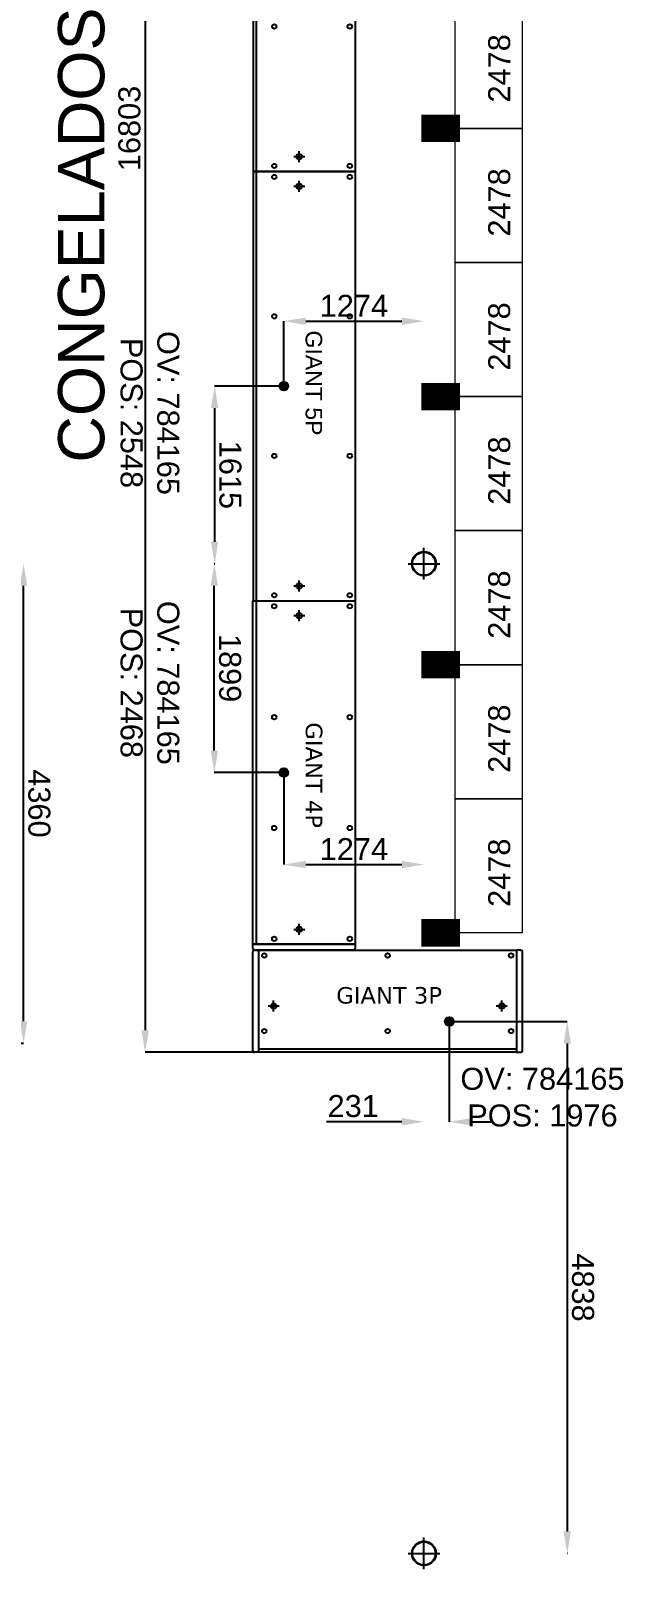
# Model space of a CAD drawing. Header units: millimetres. Extents: x 1478096 to 1808313, y 619971 to 762366.
# Drawn here: x 1799224 to 1804607, y 698503 to 712494 of the extents above; entities that cross this region are included whole.
import ezdxf
from ezdxf.enums import TextEntityAlignment as Align

# ---------------------------------------------------------------- set-up
doc = ezdxf.new("R2010")
doc.units = ezdxf.units.MM
doc.header["$LTSCALE"] = 10
for name, color, linetype in [('COSTAN-CAM-NOMENCLATURAS', 7, 'Continuous'), ('COSTAN-EXH-COTAS', 7, 'Continuous'), ('COSTAN-EXH-Desagues', 1, 'Continuous'), ('COSTAN-EXH-NOMENCLATURAS', 7, 'Continuous'), ('COSTAN-EXTERIOR', 3, 'Continuous'), ('EXTERIOR', 3, 'Continuous'), ('ZZZZ0_Estructura', 251, 'Continuous'), ('ZZZZOUTRIGGERS', 41, 'Continuous'), ('ZZZZW-section count', 250, 'Continuous')]:
    doc.layers.add(name, color=color, linetype=linetype)
doc.layers.add('ZZZZBLOQUES', color=7, linetype='Continuous', lineweight=0)
doc.styles.add('costan', font='arial.ttf')
doc.styles.add('HEAD', font='arial.ttf', dxfattribs={"height": 0.6})
doc.styles.get("Standard").update_dxf_attribs({"font": 'arial.ttf'})
doc.dimstyles.new('COSTAN-DESAGUES', dxfattribs={"dimtxt": 200, "dimasz": 200, "dimexe": 0, "dimexo": 0, "dimgap": 40, "dimtad": 1, "dimdec": 0, "dimzin": 0, "dimdsep": 46, "dimtxsty": 'costan', "dimblk1": 'ARCHTICK', "dimblk2": 'ARCHTICK', "dimcen": 0, "dimclrd": 256, "dimclre": 256, "dimclrt": 256, "dimadec": 0, "dimazin": 0, "dimtfac": 1, "dimtdec": 0, "dimtofl": 0, "dimtmove": 0, "dimatfit": 3, "dimfxl": 0, "dimtolj": 1, "dimtzin": 0, "dimarcsym": 0})
doc.dimstyles.new('COSTAN-MM-100', dxfattribs={"dimtxt": 200, "dimasz": 200, "dimexe": 0, "dimexo": 0, "dimgap": 40, "dimtad": 1, "dimdec": 0, "dimzin": 0, "dimdsep": 46, "dimtxsty": 'costan', "dimblk1": 'ARCHTICK', "dimblk2": 'ARCHTICK', "dimcen": 0, "dimclrd": 256, "dimclre": 256, "dimclrt": 256, "dimadec": 0, "dimazin": 0, "dimtfac": 1, "dimtdec": 0, "dimtofl": 0, "dimtmove": 0, "dimatfit": 3, "dimfxl": 0, "dimtolj": 1, "dimtzin": 0, "dimarcsym": 0})

# ---------------------------------------------------------------- blocks, each defined once
blk = doc.blocks.new('POSICION DE DESAGUE')
for p, q in [((-40, 0), (40, 0)), ((0, 40), (0, -40))]:
    blk.add_line(p, q)
blk = doc.blocks.new('COSTAN-REFERENCIA DE DESAGÜES')
at = {"layer": 'COSTAN-EXH-Desagues'}
blk.add_hatch(color=256, dxfattribs=at).paths.add_polyline_path([(40, 0, 1), (-40, 0, 1)])
blk.add_circle((0, 0), 40, dxfattribs=at)
blk = doc.blocks.new('g3')
for p, q in [((9078, 2974), (8978, 2974)), ((9028, 2924), (9028, 3024)), ((11151, 2974), (11051, 2974)), ((11101, 2924), (11101, 3024)), ((8893, 2584), (11236, 2584))]:
    blk.add_line(p, q)
for centre, radius in [((8943, 3434), 20), ((10064, 3434), 20), ((11186, 3434), 20), ((9028, 2974), 25), ((11101, 2974), 25), ((8943, 2747), 20), ((10064, 2747), 20), ((11186, 2747), 20)]:
    blk.add_circle(centre, radius)
at = {"layer": 'COSTAN-EXH-Desagues', "color": 4}
for p, q in [((10585, 2834), (10596, 2862)), ((10596, 2806), (10585, 2834)), ((10596, 2862), (10624, 2874)), ((10625, 2794), (10596, 2806)), ((10624, 2874), (10653, 2862)), ((10653, 2806), (10625, 2794)), ((10653, 2862), (10665, 2834)), ((10665, 2834), (10653, 2806))]:
    blk.add_line(p, q, dxfattribs=at)
at = {"layer": 'EXTERIOR'}
blk.add_lwpolyline([(8893, 3484), (11236, 3484), (11236, 2554), (8893, 2554), (8893, 3484)], dxfattribs=at)
blk.add_blockref('POSICION DE DESAGUE', (10625, 2834))
at = {"layer": 'COSTAN-EXH-Desagues'}
blk.add_blockref('COSTAN-REFERENCIA DE DESAGÜES', (10625, 2834), dxfattribs=at)
at = {"color": 7, "insert": (9597, 3147), "char_height": 150, "width": 2346.04, "attachment_point": 1}
blk.add_mtext('{\\fVerdana|b0|i0|c0|p34;GIANT 3P}', dxfattribs=at)
blk = doc.blocks.new('gl')
at = {"layer": 'EXTERIOR'}
for p, q in [((-39527, 34268), (-39527, 34307)), ((-39515, 34320), (-38610, 34320)), ((-38597, 34307), (-38597, 34268)), ((-38597, 34268), (-39527, 34268))]:
    blk.add_line(p, q, dxfattribs=at)
for centre, start, end in [((-39515, 34307), 90, 180), ((-38610, 34307), 0, 90)]:
    blk.add_arc(centre, 12.5, start, end, dxfattribs=at)
blk = doc.blocks.new('g3j')
at = {"layer": 'COSTAN-EXTERIOR', "rotation": 89.99999999999999}
blk.add_blockref('gl', (-17335, 60380), dxfattribs=at)
at = {"layer": 'COSTAN-EXTERIOR', "xscale": -1, "rotation": 270}
blk.add_blockref('gl', (-83527, 60380), dxfattribs=at)
at = {"layer": 'EXTERIOR'}
blk.add_blockref('g3', (-60495, 18299), dxfattribs=at)
blk = doc.blocks.new('giant')
at = {"layer": 'COSTAN-EXH-Desagues'}
blk.add_hatch(color=256, dxfattribs=at).paths.add_polyline_path([(-38883, 31469, 1), (-38963, 31469, 1)])
for p, q in [((-39063, 33336), (-39063, 33236)), ((-38673, 29516), (-38673, 33421)), ((-39013, 33286), (-39113, 33286)), ((-38923, 31429), (-38923, 31509)), ((-38963, 31469), (-38883, 31469)), ((-39063, 29701), (-39063, 29601)), ((-39013, 29651), (-39113, 29651))]:
    blk.add_line(p, q)
for centre, radius in [((-39523, 33371), 20), ((-39063, 33286), 25), ((-38836, 33371), 20), ((-39523, 32103), 20), ((-38836, 32103), 20), ((-39523, 30834), 20), ((-38836, 30834), 20), ((-39063, 29651), 25), ((-39523, 29566), 20), ((-38836, 29566), 20)]:
    blk.add_circle(centre, radius)
at = {"layer": 'COSTAN-EXH-Desagues', "color": 4}
for p, q in [((-38963, 31468), (-38951, 31497)), ((-38951, 31497), (-38923, 31509)), ((-38923, 31509), (-38895, 31497)), ((-38895, 31497), (-38883, 31469)), ((-38951, 31440), (-38963, 31468)), ((-38923, 31429), (-38951, 31440)), ((-38895, 31440), (-38923, 31429)), ((-38883, 31469), (-38895, 31440))]:
    blk.add_line(p, q, dxfattribs=at)
at = {"layer": 'COSTAN-EXH-Desagues'}
blk.add_circle((-38923, 31469), 40, dxfattribs=at)
at = {"layer": 'COSTAN-EXTERIOR'}
for p, q in [((-38643, 33421), (-39573, 33421)), ((-39573, 33421), (-39573, 29516)), ((-38643, 29516), (-38643, 33421)), ((-39573, 29516), (-38643, 29516))]:
    blk.add_line(p, q, dxfattribs=at)
at = {"color": 7}
blk.add_text('GIANT 5P', height=150, rotation=90, dxfattribs=at).set_placement((-39121, 30963))
blk = doc.blocks.new('*D437')
at = {"layer": 'COSTAN-EXH-COTAS', "lineweight": -2, "transparency": 16777216}
for p, q in [((1801256, 720007), (1800263, 720007)), ((1800263, 719807), (1800263, 703404)), ((1801256, 703204), (1800263, 703204))]:
    blk.add_line(p, q, dxfattribs=at)
at = {"layer": 'COSTAN-EXH-COTAS', "transparency": 16777216}
for points in [[(1800230, 719807), (1800297, 719807), (1800263, 720007)], [(1800230, 703404), (1800297, 703404), (1800263, 703204)]]:
    blk.add_solid(points, dxfattribs=at)
at = {"layer": 'Defpoints', "color": 0, "transparency": 16777216}
for p in [(1801256, 720007, 112422), (1800263, 703204), (1801256, 703204, 112422)]:
    blk.add_point(p, dxfattribs=at)
at = {"layer": 'COSTAN-EXH-COTAS', "transparency": 16777216, "insert": (1800121, 711606), "char_height": 200, "attachment_point": 5, "rotation": 90, "style": 'costan'}
blk.add_mtext('\\A1;16803', dxfattribs=at)
blk = doc.blocks.new('_ARCHTICK')
at = {"color": 0, "linetype": 'ByBlock', "const_width": 0.15}
blk.add_lwpolyline([(-0.5, -0.5), (0.5, 0.5)], dxfattribs=at)
blk = doc.blocks.new('*D362')
at = {"layer": 'COSTAN-EXH-Desagues', "lineweight": -2, "transparency": 16777216}
for p, q in [((1801523, 709263), (1801523, 709853)), ((1801723, 709853), (1802597, 709853))]:
    blk.add_line(p, q, dxfattribs=at)
at = {"layer": 'COSTAN-EXH-Desagues', "transparency": 16777216}
for points in [[(1801723, 709886), (1801723, 709819), (1801523, 709853)], [(1802597, 709886), (1802597, 709819), (1802797, 709853)]]:
    blk.add_solid(points, dxfattribs=at)
at = {"layer": 'Defpoints', "color": 0, "transparency": 16777216}
for p in [(1802797, 709853, 0), (1802797, 709853), (1801523, 709263, 112422)]:
    blk.add_point(p, dxfattribs=at)
at = {"layer": 'COSTAN-EXH-Desagues', "transparency": 16777216, "insert": (1802160, 709993), "char_height": 200, "attachment_point": 5, "style": 'costan'}
blk.add_mtext('\\A1;1274', dxfattribs=at)
blk = doc.blocks.new('*D363')
at = {"layer": 'COSTAN-EXH-Desagues', "lineweight": -2, "transparency": 16777216}
for p, q in [((1801523, 709263), (1800895, 709263)), ((1800895, 709063), (1800895, 707847)), ((1800897, 707647), (1800895, 707647))]:
    blk.add_line(p, q, dxfattribs=at)
at = {"layer": 'COSTAN-EXH-Desagues', "transparency": 16777216}
for points in [[(1800928, 709063), (1800861, 709063), (1800895, 709263)], [(1800928, 707847), (1800861, 707847), (1800895, 707647)]]:
    blk.add_solid(points, dxfattribs=at)
at = {"layer": 'Defpoints', "color": 0, "transparency": 16777216}
for p in [(1801523, 709263, 112422), (1800895, 707647), (1800897, 707647, 0)]:
    blk.add_point(p, dxfattribs=at)
at = {"layer": 'COSTAN-EXH-Desagues', "transparency": 16777216, "insert": (1801037, 708455), "char_height": 200, "attachment_point": 5, "rotation": 270.0002, "style": 'costan'}
blk.add_mtext('\\A1;1615', dxfattribs=at)
blk = doc.blocks.new('*D364')
at = {"layer": 'COSTAN-EXH-Desagues', "lineweight": -2, "transparency": 16777216}
for p, q in [((1801523, 705748), (1801523, 704911)), ((1801723, 704911), (1802597, 704911))]:
    blk.add_line(p, q, dxfattribs=at)
at = {"layer": 'COSTAN-EXH-Desagues', "transparency": 16777216}
for points in [[(1801723, 704945), (1801723, 704878), (1801523, 704911)], [(1802597, 704945), (1802597, 704878), (1802797, 704911)]]:
    blk.add_solid(points, dxfattribs=at)
at = {"layer": 'Defpoints', "color": 0, "transparency": 16777216}
for p in [(1801523, 705748, 112422), (1802797, 704911, 0), (1802797, 704911)]:
    blk.add_point(p, dxfattribs=at)
at = {"layer": 'COSTAN-EXH-Desagues', "transparency": 16777216, "insert": (1802160, 705052), "char_height": 200, "attachment_point": 5, "style": 'costan'}
blk.add_mtext('\\A1;1274', dxfattribs=at)
blk = doc.blocks.new('*D365')
at = {"layer": 'COSTAN-EXH-Desagues', "lineweight": -2, "transparency": 16777216}
for p, q in [((1800895, 707647), (1800892, 707647)), ((1800892, 705948), (1800892, 707447)), ((1801523, 705748), (1800892, 705748))]:
    blk.add_line(p, q, dxfattribs=at)
at = {"layer": 'COSTAN-EXH-Desagues', "transparency": 16777216}
for points in [[(1800926, 707447), (1800859, 707447), (1800892, 707647)], [(1800926, 705948), (1800859, 705948), (1800892, 705748)]]:
    blk.add_solid(points, dxfattribs=at)
at = {"layer": 'Defpoints', "color": 0, "transparency": 16777216}
for p in [(1800892, 707647), (1800895, 707647), (1801523, 705748, 112422)]:
    blk.add_point(p, dxfattribs=at)
at = {"layer": 'COSTAN-EXH-Desagues', "transparency": 16777216, "insert": (1801034, 706698), "char_height": 200, "attachment_point": 5, "rotation": 270.0002, "style": 'costan'}
blk.add_mtext('\\A1;1899', dxfattribs=at)
blk = doc.blocks.new('*D366')
at = {"layer": 'COSTAN-EXH-Desagues', "lineweight": -2, "transparency": 16777216}
for p, q in [((1803027, 703484), (1803027, 702572)), ((1802597, 702572), (1801910, 702572)), ((1803227, 702572), (1803427, 702572))]:
    blk.add_line(p, q, dxfattribs=at)
at = {"layer": 'COSTAN-EXH-Desagues', "transparency": 16777216}
for points in [[(1802597, 702606), (1802597, 702539), (1802797, 702572)], [(1803227, 702606), (1803227, 702539), (1803027, 702572)]]:
    blk.add_solid(points, dxfattribs=at)
at = {"layer": 'Defpoints', "color": 0, "transparency": 16777216}
for p in [(1803027, 703484, 112422), (1802797, 702572), (1802797, 702572)]:
    blk.add_point(p, dxfattribs=at)
at = {"layer": 'COSTAN-EXH-Desagues', "transparency": 16777216, "insert": (1802154, 702714), "char_height": 200, "attachment_point": 5, "style": 'costan'}
blk.add_mtext('\\A1;231', dxfattribs=at)
blk = doc.blocks.new('*D367')
at = {"layer": 'COSTAN-EXH-Desagues', "lineweight": -2, "transparency": 16777216}
for p, q in [((1803027, 703484), (1804099, 703484)), ((1804099, 703284), (1804099, 698847)), ((1804101, 698647), (1804099, 698647))]:
    blk.add_line(p, q, dxfattribs=at)
at = {"layer": 'COSTAN-EXH-Desagues', "transparency": 16777216}
for points in [[(1804132, 703284), (1804065, 703284), (1804099, 703484)], [(1804132, 698847), (1804065, 698847), (1804099, 698647)]]:
    blk.add_solid(points, dxfattribs=at)
at = {"layer": 'Defpoints', "color": 0, "transparency": 16777216}
for p in [(1803027, 703484, 112422), (1804099, 698647), (1804101, 698647, 0)]:
    blk.add_point(p, dxfattribs=at)
at = {"layer": 'COSTAN-EXH-Desagues', "transparency": 16777216, "insert": (1804241, 701065), "char_height": 200, "attachment_point": 5, "rotation": 270.0002, "style": 'costan'}
blk.add_mtext('\\A1;4838', dxfattribs=at)
blk = doc.blocks.new('*D379')
at = {"layer": 'COSTAN-EXH-Desagues', "lineweight": -2, "transparency": 16777216}
for p, q in [((1799159, 707647), (1799159, 707647)), ((1799159, 703487), (1799159, 707447)), ((1797488, 703287), (1799159, 703287))]:
    blk.add_line(p, q, dxfattribs=at)
at = {"layer": 'COSTAN-EXH-Desagues', "transparency": 16777216}
for points in [[(1799192, 707447), (1799125, 707447), (1799159, 707647)], [(1799192, 703487), (1799125, 703487), (1799159, 703287)]]:
    blk.add_solid(points, dxfattribs=at)
at = {"layer": 'Defpoints', "color": 0, "transparency": 16777216}
for p in [(1799159, 707647), (1799159, 707647), (1797488, 703287, 112422)]:
    blk.add_point(p, dxfattribs=at)
at = {"layer": 'COSTAN-EXH-Desagues', "transparency": 16777216, "insert": (1799301, 705467), "char_height": 200, "attachment_point": 5, "rotation": 270.0002, "style": 'costan'}
blk.add_mtext('\\A1;4360', dxfattribs=at)

msp = doc.modelspace()

# ---------------------------------------------------------------- hatches: boundary and pattern name
at = {"layer": 'ZZZZ0_Estructura'}
h = msp.add_hatch(dxfattribs=at)
h.set_pattern_fill('ANSI31', color=1, scale=2, angle=-180, style=0)
h.set_pattern_definition([(225, (3352251.955, 1244053.173), (4.49012806, -4.49012806), [])])
h.paths.add_polyline_path([(1802686.885, 707647.479, 1), (1802906.885, 707647.479, 1)])
h.paths.add_polyline_path([(1802691.685, 707647.479, 1), (1802902.085, 707647.479, 1)], flags=16)
h = msp.add_hatch(dxfattribs=at)
h.set_pattern_fill('ANSI31', color=1, scale=2, angle=-180, style=0)
h.set_pattern_definition([(225, (3352251.955, 1235052.2406), (4.49012806, -4.49012806), [])])
h.paths.add_polyline_path([(1802686.885, 698646.547, 1), (1802906.885, 698646.547, 1)])
h.paths.add_polyline_path([(1802691.685, 698646.547, 1), (1802902.085, 698646.547, 1)], flags=16)

# ---------------------------------------------------------------- linework, layer by layer
at = {"color": 3}
msp.add_line((1801273.246, 707310.233, 112421.869), (1801273.246, 704186.233, 112421.869), dxfattribs=at)
for p, q in [((1801613.246, 707175.233, 112421.869), (1801713.246, 707175.233, 112421.869)), ((1801663.246, 707125.233, 112421.869), (1801663.246, 707225.233, 112421.869)), ((1801663.246, 704271.233, 112421.869), (1801663.246, 704371.233, 112421.869)), ((1801613.246, 704321.233, 112421.869), (1801713.246, 704321.233, 112421.869))]:
    msp.add_line(p, q)
for centre in [(1801663.246, 707175.233, 112421.869), (1801663.246, 704321.233, 112421.869)]:
    msp.add_circle(centre, 25)
at = {"layer": 'COSTAN-EXH-Desagues', "color": 4}
for p, q in [((1801483.246, 705748.233, 112421.869), (1801495.389, 705776.938, 112421.869)), ((1801495.098, 705719.813, 112421.869), (1801483.246, 705748.233, 112421.869)), ((1801495.389, 705776.938, 112421.869), (1801523.338, 705788.232, 112421.869)), ((1801523.338, 705788.232, 112421.869), (1801551.296, 705776.749, 112421.869)), ((1801551.296, 705776.749, 112421.869), (1801563.242, 705748.778, 112421.869)), ((1801563.242, 705748.778, 112421.869), (1801551.734, 705720.154, 112421.869)), ((1801523.154, 705708.233, 112421.869), (1801495.098, 705719.813, 112421.869)), ((1801551.734, 705720.154, 112421.869), (1801523.154, 705708.233, 112421.869))]:
    msp.add_line(p, q, dxfattribs=at)
at = {"layer": 'EXTERIOR'}
for p, q in [((1801243.246, 704146.733, 112421.869), (1801243.246, 704186.233, 112421.869)), ((1801243.246, 704186.233, 112421.869), (1802173.246, 704186.233, 112421.869)), ((1802160.746, 704134.233, 112421.869), (1801255.746, 704134.233, 112421.869)), ((1802173.246, 704186.233, 112421.869), (1802173.246, 704146.733, 112421.869))]:
    msp.add_line(p, q, dxfattribs=at)
at = {"layer": 'EXTERIOR', "elevation": 112421.869}
msp.add_lwpolyline([(1802173.246, 707310.233), (1802173.246, 704186.233), (1801243.246, 704186.233), (1801243.246, 707310.233), (1802173.246, 707310.233)], dxfattribs=at)
at = {"layer": 'EXTERIOR'}
for centre in [(1801436.246, 707260.233, 112421.869), (1802123.246, 707260.233, 112421.869), (1801436.246, 706252.233, 112421.869), (1802123.246, 706252.233, 112421.869), (1801436.246, 705244.233, 112421.869), (1802123.246, 705244.233, 112421.869), (1801436.246, 704236.233, 112421.869), (1802123.246, 704236.233, 112421.869)]:
    msp.add_circle(centre, 20, dxfattribs=at)
for centre, start, end in [((1801255.746, 704146.733, 112421.869), 180, 270), ((1802160.746, 704146.733, 112421.869), 270, 0)]:
    msp.add_arc(centre, 12.5, start, end, dxfattribs=at)
at = {"layer": 'ZZZZ0_Estructura', "color": 1}
for p, q in [((1802796.885, 707503.789, -0.001), (1802796.885, 707791.17, -0.001)), ((1802653.194, 707647.479, -0.001), (1802940.576, 707647.479, -0.001)), ((1802796.885, 698502.856, 0.071), (1802796.885, 698790.238, 0.071)), ((1802653.194, 698646.547, 0.071), (1802940.575, 698646.547, 0.071))]:
    msp.add_line(p, q, dxfattribs=at)
for centre, radius in [((1802796.885, 707647.479, -0.001), 110), ((1802796.885, 707647.479, -0.001), 105.2), ((1802796.885, 698646.547, 0.071), 110), ((1802796.885, 698646.547, 0.071), 105.2)]:
    msp.add_circle(centre, radius, dxfattribs=at)
at = {"layer": 'ZZZZBLOQUES', "color": 250, "elevation": 112399.733}
for points in [[(1803080.246, 711605.933), (1803080.246, 712825.133), (1803690.246, 712825.133), (1803690.246, 711605.933)], [(1803080.246, 710386.733), (1803080.246, 711605.933), (1803690.246, 711605.933), (1803690.246, 710386.733)], [(1803080.246, 709167.533), (1803080.246, 710386.733), (1803690.246, 710386.733), (1803690.246, 709167.533)], [(1803080.246, 707948.333), (1803080.246, 709167.533), (1803690.246, 709167.533), (1803690.246, 707948.333)], [(1803080.246, 706729.133), (1803080.246, 707948.333), (1803690.246, 707948.333), (1803690.246, 706729.133)], [(1803080.246, 705509.933), (1803080.246, 706729.133), (1803690.246, 706729.133), (1803690.246, 705509.933)], [(1803080.246, 704290.733), (1803080.246, 705509.933), (1803690.246, 705509.933), (1803690.246, 704290.733)]]:
    msp.add_lwpolyline(points, close=True, dxfattribs=at)
at = {"layer": 'ZZZZOUTRIGGERS', "color": 250, "const_width": 150}
for points, elevation in [([(1802848.566, 711656.182), (1803048.566, 711656.182), (1803048.566, 711556.616), (1802848.566, 711556.616)], 112399.317), ([(1802848.566, 709217.544), (1803048.566, 709217.544), (1803048.566, 709117.979), (1802848.566, 709117.979)], 112398.71), ([(1802848.566, 706779.144), (1803048.566, 706779.144), (1803048.566, 706679.579), (1802848.566, 706679.579)], 112398.71), ([(1802848.566, 704340.744), (1803048.566, 704340.744), (1803048.566, 704241.179), (1802848.566, 704241.179)], 112398.71)]:
    msp.add_lwpolyline(points, close=True, dxfattribs=dict(at, elevation=elevation))

# ---------------------------------------------------------------- block references
at = {"rotation": 270}
msp.add_blockref('POSICION DE DESAGUE', (1801523.246, 705748.233, 112421.869), dxfattribs=at)
at = {"layer": 'COSTAN-CAM-NOMENCLATURAS'}
msp.add_blockref('g3j', (1852897.833, 682351.18, 112421.869), dxfattribs=at)
at = {"layer": 'COSTAN-EXH-Desagues'}
for p in [(1801523.246, 709262.733, 112421.869), (1801523.246, 705748.233, 112421.869), (1803027.496, 703484.233, 112421.869)]:
    msp.add_blockref('COSTAN-REFERENCIA DE DESAGÜES', p, dxfattribs=at)
at = {"layer": 'COSTAN-EXH-Desagues', "rotation": 270}
msp.add_blockref('COSTAN-REFERENCIA DE DESAGÜES', (1801523.246, 705748.233, 112421.869), dxfattribs=at)
at = {"layer": 'COSTAN-EXTERIOR', "rotation": 180}
for p in [(1762600.503, 744636.336, 112421.869), (1762600.503, 740731.336, 112421.869)]:
    msp.add_blockref('giant', p, dxfattribs=at)

# ---------------------------------------------------------------- texts
at = {"color": 7, "insert": (1801873.254, 706205.347, 112421.869), "char_height": 150, "width": 2205.02807, "attachment_point": 1, "rotation": 270}
msp.add_mtext('{\\fVerdana|b0|i0|c0|p34;GIANT 4P}', dxfattribs=at)
at = {"layer": 'COSTAN-EXH-NOMENCLATURAS', "char_height": 200, "attachment_point": 5, "rotation": 270, "style": 'costan'}
for s, insert in [('OV: 784165\\PPOS: 2548', (1800305.562, 709018.251)), ('OV: 784165\\PPOS: 2468', (1800305.562, 706564.373))]:
    msp.add_mtext(s, dxfattribs=dict(at, insert=insert))
at = {"layer": 'COSTAN-EXH-NOMENCLATURAS', "insert": (1803873.334, 702794.822), "char_height": 200, "attachment_point": 5, "style": 'costan'}
msp.add_mtext('OV: 784165\\PPOS: 1976', dxfattribs=at)
at = {"layer": 'ZZZZBLOQUES', "color": 250}
for p in [(1803580.244, 711841.641, 112416.796), (1803580.244, 710622.441, 112416.796), (1803580.244, 709403.241, 112416.796), (1803580.244, 708184.041, 112416.796), (1803580.244, 706964.841, 112416.796), (1803580.244, 705745.641, 112416.796), (1803580.244, 704526.441, 112416.796)]:
    msp.add_attdef('2478', p, '2478', height=200, rotation=90, dxfattribs=at)
at = {"layer": 'ZZZZW-section count', "style": 'HEAD'}
msp.add_text('CONGELADOS', height=420, rotation=90, dxfattribs=at).set_placement((1799682.336, 710636.212, 64472.888), align=Align.MIDDLE)

# ---------------------------------------------------------------- dimensions: what is measured, and where the dimension line sits
at = {"layer": 'COSTAN-EXH-COTAS'}
dim = msp.add_linear_dim(base=(1800263.262, 703204.233), p1=(1801255.746, 720007.233, 112421.869), p2=(1801255.746, 703204.233, 112421.869), angle=90, dimstyle='COSTAN-MM-100', dxfattribs=at)
dim.commit()
dim.dimension.update_dxf_attribs({"geometry": '*D437', "text_midpoint": (1800121.079, 711605.733)})
at = {"layer": 'COSTAN-EXH-Desagues'}
for base, p1, p2, picture, middle in [((1802796.885, 709852.528), (1801523.246, 709262.733, 112421.869), (1802796.885, 709852.528, -0.001), '*D362', (1802160.066, 709992.937)), ((1802796.885, 704911.332), (1801523.246, 705748.233, 112421.869), (1802796.885, 704911.332, -0.001), '*D364', (1802160.066, 705051.741)), ((1802796.885, 702572.237), (1803027.496, 703484.233, 112421.869), (1802796.885, 702572.237), '*D366', (1802153.543, 702714.42))]:
    dim = msp.add_linear_dim(base=base, p1=p1, p2=p2, dimstyle='COSTAN-DESAGUES', dxfattribs=at)
    dim.commit()
    dim.dimension.update_dxf_attribs({"geometry": picture, "text_midpoint": middle})
for base, p1, p2, picture, middle in [((1800894.827, 707647.479), (1801523.246, 709262.733, 112421.869), (1800897.438, 707647.479, -0.001), '*D363', (1801036.939, 708455.105)), ((1799158.55, 707647.473), (1797487.571, 703287.233, 112421.869), (1799158.55, 707647.473), '*D379', (1799300.74, 705467.356)), ((1800892.216, 707647.479), (1801523.246, 705748.233, 112421.869), (1800894.827, 707647.479), '*D365', (1801034.334, 706697.855)), ((1804098.621, 698646.547), (1803027.496, 703484.233, 112421.869), (1804101.199, 698646.547, 0.071), '*D367', (1804240.795, 701065.392))]:
    dim = msp.add_linear_dim(base=base, p1=p1, p2=p2, angle=90.0002105, dimstyle='COSTAN-DESAGUES', dxfattribs=at)
    dim.commit()
    dim.dimension.update_dxf_attribs({"geometry": picture, "text_midpoint": middle})

doc.saveas('drawing.dxf')
